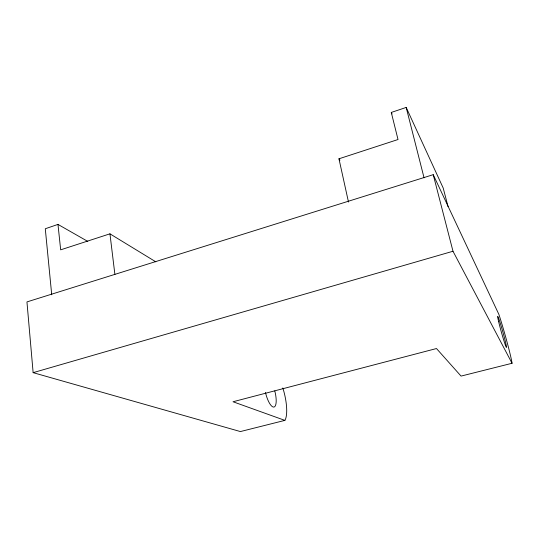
<?xml version="1.0" encoding="UTF-8"?>
<svg xmlns="http://www.w3.org/2000/svg" width="539" height="539" viewBox="0 0 539 539"><rect width="100%" height="100%" fill="white"/><g stroke="black" fill="none" stroke-linecap="round" stroke-linejoin="round"><path stroke-width="0.81" d="M87.79 241.418L57.976 224.406L45.283 228.752L51.724 294.779M348.484 202.037L338.957 158.796L398.018 139.52L391.287 112.442L406.184 107.436L443.199 188.03L448.044 206.599M155.825 261.833L109.949 233.825L60.671 249.833L57.976 224.406M512.05 363.293A29.921 1.334 74.3 0 0 507.024 341.969A29.921 1.334 74.3 0 0 498.865 314.372L433.221 174.67L26.95 301.914L33.135 372.658L240.394 431.564L284.888 420.38A27.913 8.584 75.8 0 0 282.834 387.965M33.135 372.658L452.996 251.248L512.05 363.273L461.054 376.094L436.482 348.538L233.016 401.75L284.888 420.38M338.957 158.796L339.927 160.177M391.287 112.442L392.035 113.945M433.221 174.67L452.996 251.248M406.184 107.436L424.058 177.836M109.949 233.825L114.895 274.459M274.775 390.916A15.031 4.703 75.7 0 1 273.906 407.066A15.031 4.703 75.7 0 1 265.478 392.459M498.602 321.54A16.13 0.734 74.3 0 0 506.182 347.103A16.13 0.734 74.3 0 0 501.452 327.092A16.13 0.734 74.3 0 0 498.602 321.54"/></g></svg>
